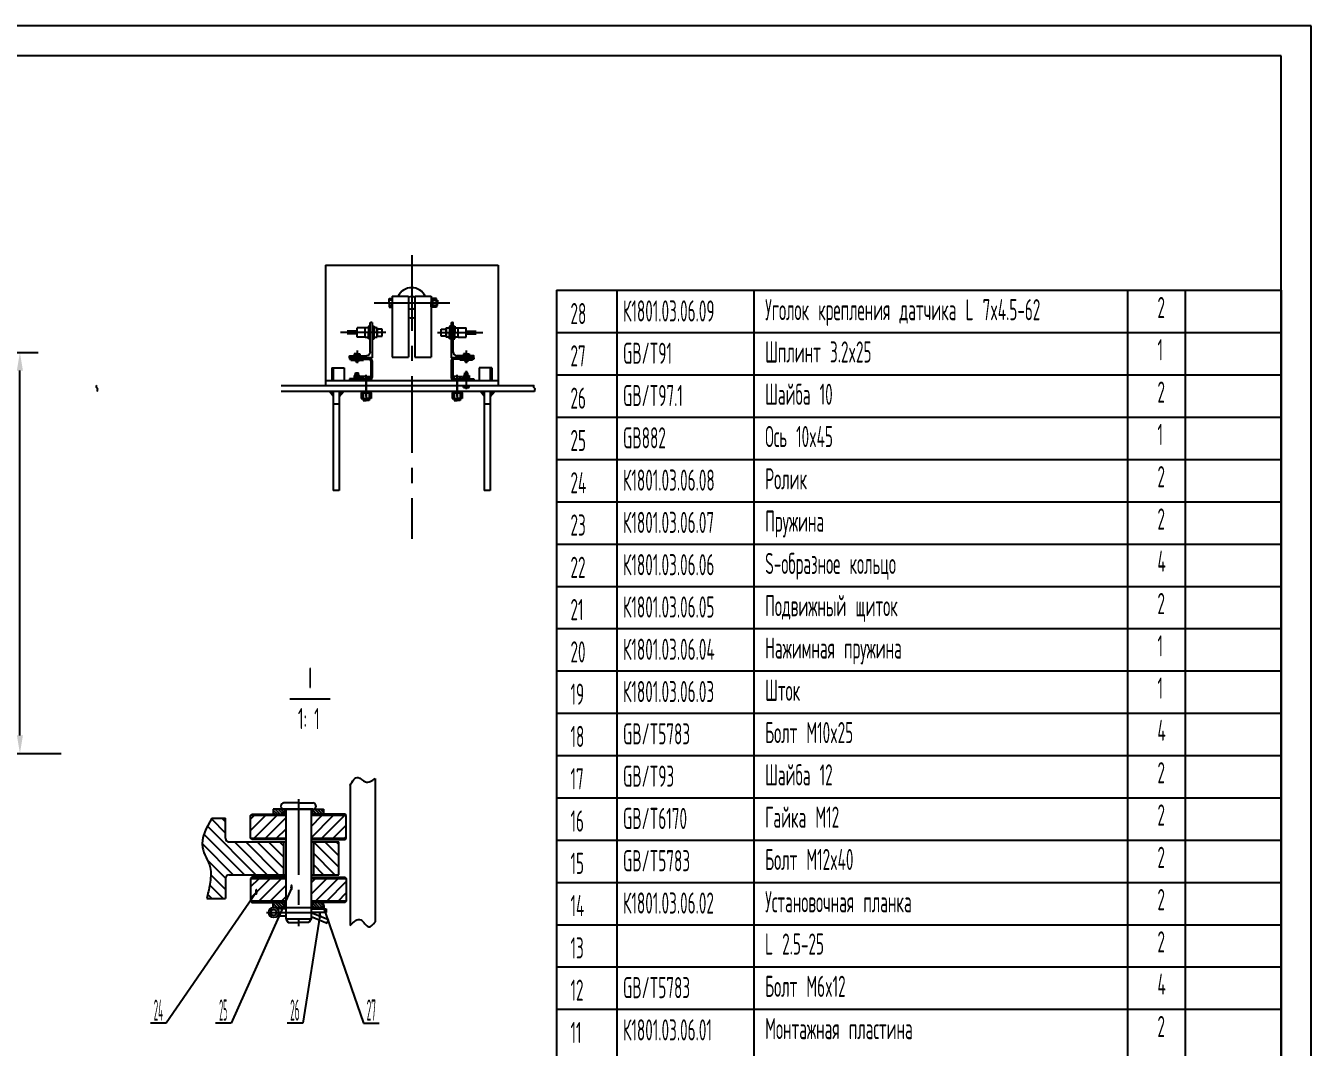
# Model space of a CAD drawing. Header units: millimetres. Extents: x -8556 to -3516, y 8246 to 11949.
# Drawn here: x -6070 to -3516, y 9920 to 11949 of the extents above; entities that cross this region are included whole.
import ezdxf
from ezdxf.enums import TextEntityAlignment as Align

# ---------------------------------------------------------------- set-up
doc = ezdxf.new("R2010")
doc.units = ezdxf.units.MM
doc.header["$LTSCALE"] = 120
for name, pattern in [('F', [0.75, 0.5, -0.25]), ('G', [2, 1.25, -0.25, 0.25, -0.25]), ('K', [2.5, 1.25, -0.25, 0.25, -0.25, 0.25, -0.25])]:
    doc.linetypes.add(name, pattern=pattern)
for name, color, linetype in [('01', 7, 'Continuous'), ('02', 1, 'Continuous'), ('04', 2, 'F'), ('05', 142, 'G'), ('07', 6, 'K'), ('08', 1, 'Continuous'), ('11', 3, 'Continuous')]:
    doc.layers.add(name, color=color, linetype=linetype)
doc.styles.add('HZLIB', font='TXT.shx', dxfattribs={"width": 0.5, "height": 42})
doc.styles.get("Standard").update_dxf_attribs({"font": 'isocp', "width": 0.707, "bigfont": 'intecad.shx'})
doc.dimstyles.new('INTE', dxfattribs={"dimscale": 12, "dimtxt": 3.5, "dimasz": 3, "dimexe": 3, "dimexo": 0, "dimgap": 1, "dimtad": 1, "dimdec": 1, "dimdsep": 46, "dimtxsty": 'Standard', "dimcen": 0, "dimclrd": 1, "dimclre": 1, "dimclrt": 3, "dimaunit": 1, "dimadec": 0, "dimazin": 0, "dimtfac": 1, "dimtdec": 1, "dimtmove": 0, "dimatfit": 0, "dimfxl": 0, "dimarcsym": 0})
pattern_1 = [(135, (-20984.964, 5069.4355), (-2.80633, -2.80633), [])]

# ---------------------------------------------------------------- blocks, each defined once
blk = doc.blocks.new('*U7')
at = {"layer": '01'}
for p, q in [((-8.4, 0), (-8.4, 8.9)), ((-8.4, 8.9), (0, 8.9)), ((-8.4, 5), (0, 5)), ((0, 8.9), (0, 0)), ((0, -8.9), (0, 0)), ((-8.4, 0), (-8.4, -8.9)), ((-8.4, -5), (0, -5)), ((-8.4, -8.9), (0, -8.9))]:
    blk.add_line(p, q, dxfattribs=at)
at = {"layer": '05'}
blk.add_line((-9.5, 0), (1.1, 0), dxfattribs=at)
blk = doc.blocks.new('*U8')
at = {"layer": '01'}
for p, q in [((-7.7, 2.6), (-7.7, 0)), ((0, 2.6), (-7.7, 2.6)), ((-7.7, 0), (0, 0)), ((0, 0), (-1.5, 2.6)), ((0, 2.6), (1.5, 0)), ((0, 2.6), (7.7, 2.6)), ((7.7, 0), (0, 0)), ((7.7, 2.6), (7.7, 0))]:
    blk.add_line(p, q, dxfattribs=at)
at = {"layer": '05'}
blk.add_line((0, 4.7), (0, -2.1), dxfattribs=at)
blk = doc.blocks.new('*U3')
at = {"layer": '01'}
for p, q in [((-10.8, 0), (-10.8, 10)), ((-10.8, 10), (0, 10)), ((-10.8, 6), (0, 6)), ((0, 10), (0, 0)), ((0, -10), (0, 0)), ((-10.8, 0), (-10.8, -10)), ((-10.8, -6), (0, -6)), ((-10.8, -10), (0, -10))]:
    blk.add_line(p, q, dxfattribs=at)
at = {"layer": '05'}
blk.add_line((-11.9, 0), (1.1, 0), dxfattribs=at)
blk = doc.blocks.new('*U4')
at = {"layer": '01'}
for p, q in [((-9.2, 3.1), (-9.2, 0)), ((0, 3.1), (-9.2, 3.1)), ((-9.2, 0), (0, 0)), ((0, 0), (-1.8, 3.1)), ((0, 3.1), (1.8, 0)), ((0, 3.1), (9.2, 3.1)), ((9.2, 0), (0, 0)), ((9.2, 3.1), (9.2, 0))]:
    blk.add_line(p, q, dxfattribs=at)
at = {"layer": '05'}
blk.add_line((0, 5.2), (0, -2.1), dxfattribs=at)
blk = doc.blocks.new('*U5')
at = {"layer": '01'}
for p, q in [((-5.2, 0), (-5.2, 5.5)), ((-5.2, 5.5), (0, 5.5)), ((-5.2, 3), (0, 3)), ((0, 5.5), (0, 0)), ((0, -5.5), (0, 0)), ((-5.2, 0), (-5.2, -5.5)), ((-5.2, -3), (0, -3)), ((-5.2, -5.5), (0, -5.5))]:
    blk.add_line(p, q, dxfattribs=at)
at = {"layer": '05'}
blk.add_line((-6.3, 0), (1.1, 0), dxfattribs=at)
blk = doc.blocks.new('*U6')
at = {"layer": '01'}
for p, q in [((-4.6, 1.6), (-4.6, 0)), ((0, 1.6), (-4.6, 1.6)), ((-4.6, 0), (0, 0)), ((0, 0), (-0.9, 1.6)), ((0, 1.6), (0.9, 0)), ((0, 1.6), (4.6, 1.6)), ((4.6, 0), (0, 0)), ((4.6, 1.6), (4.6, 0))]:
    blk.add_line(p, q, dxfattribs=at)
at = {"layer": '05'}
blk.add_line((0, 3.7), (0, -2.1), dxfattribs=at)
blk = doc.blocks.new('*U12')
at = {"layer": '01'}
for p, q in [((0, 70), (2.7, 70)), ((0, 70), (0, 0)), ((4, 11.5), (4, 68.7)), ((0, 0), (45, 0)), ((43.7, 4), (11.5, 4)), ((45, 0), (45, 2.7))]:
    blk.add_line(p, q, dxfattribs=at)
for centre, radius, start, end in [((2.7, 68.7), 1.32, 359.954, 90), ((11.5, 11.5), 7.5, 180, 270), ((43.7, 2.7), 1.32, 0, 89.9884)]:
    blk.add_arc(centre, radius, start, end, dxfattribs=at)
blk = doc.blocks.new('*D69')
at = {"layer": '08', "color": 1, "lineweight": -2}
for p, q in [((-6765.8, 11299.9), (-6046, 11299.9)), ((-6082, 10539.1), (-6082, 11263.9)), ((-6415.6, 10503.1), (-6046, 10503.1))]:
    blk.add_line(p, q, dxfattribs=at)
at = {"layer": '08', "color": 1}
for points in [[(-6088, 11263.9), (-6076, 11263.9), (-6082, 11299.9)], [(-6088, 10539.1), (-6076, 10539.1), (-6082, 10503.1)]]:
    blk.add_solid(points, dxfattribs=at)
at = {"layer": 'DEFPOINTS', "color": 0}
for p in [(-6765.8, 11299.9), (-6082, 11299.9), (-6415.6, 10503.1)]:
    blk.add_point(p, dxfattribs=at)
at = {"layer": '08', "color": 3, "insert": (-6115, 10901.5), "char_height": 42, "attachment_point": 5, "rotation": 90}
blk.add_mtext('796.8', dxfattribs=at)
blk = doc.blocks.new('*U78')
at = {"layer": '01'}
for points in [[(415, 292), (25, 292)], [(415, 5), (415, 292)]]:
    blk.add_lwpolyline(points, dxfattribs=at)
at = {"layer": '02'}
for points in [[(420, 297), (0, 297)], [(420, 0), (420, 297)]]:
    blk.add_lwpolyline(points, dxfattribs=at)

msp = doc.modelspace()

# ---------------------------------------------------------------- hatches: boundary and pattern name
at = {"layer": '01'}
h = msp.add_hatch(color=256, dxfattribs=at)
h.paths.add_polyline_path([(-5459.5, 11212.92), (-5459.5, 11222.32), (-5466.71, 11222.32)])
h.paths.add_polyline_path([(-5438.85, 11222.32), (-5447.5, 11222.32), (-5447.5, 11212.53)])
h = msp.add_hatch(color=256, dxfattribs=at)
h.paths.add_polyline_path([(-5159.5, 11212.92), (-5159.5, 11222.32), (-5166.71, 11222.32)])
h.paths.add_polyline_path([(-5138.85, 11222.32), (-5147.5, 11222.32), (-5147.5, 11212.53)])
at = {"layer": '02'}
h = msp.add_hatch(dxfattribs=at)
h.set_pattern_fill('LINE', color=256, scale=5, angle=135, style=0)
h.set_pattern_definition([(135, (-20984.964, 5069.435), (-11.22532, -11.22532), [])])
edge = h.paths.add_edge_path()
edge.add_arc((-5666.02, 10334.9), 7.5, 180, 270, ccw=False)
edge.add_line((-5673.52, 10334.9), (-5673.52, 10374.9))
edge.add_line((-5673.52, 10374.9), (-5700.47, 10374.9))
edge.add_spline(control_points=[(-5700.47, 10374.9), (-5711.65, 10355.21), (-5730.6, 10321.83), (-5699.85, 10280.57), (-5704.11, 10244.54), (-5708.55, 10224.33), (-5710.62, 10214.9)], knot_values=[0, 0, 0, 0, 61.2849283, 103.9119004, 137.2234846, 166.3637896, 166.3637896, 166.3637896, 166.3637896], degree=3, periodic=0)
edge.add_line((-5710.62, 10214.9), (-5673.52, 10214.9))
edge.add_line((-5673.52, 10214.9), (-5673.52, 10254.9))
edge.add_arc((-5666.02, 10254.9), 7.5, 90, 180, ccw=False)
edge.add_line((-5666.02, 10262.4), (-5558.52, 10262.4))
edge.add_line((-5558.52, 10262.4), (-5558.52, 10327.4))
edge.add_line((-5558.52, 10327.4), (-5666.02, 10327.4))
h.paths.add_polyline_path([(-5448.52, 10327.4), (-5498.52, 10327.4), (-5498.52, 10262.4), (-5448.52, 10262.4)])
h = msp.add_hatch(dxfattribs=at)
h.set_pattern_fill('LINE', color=256, scale=5, angle=45, style=0)
h.set_pattern_definition([(45, (-20984.964, 5069.435), (-11.22532, 11.22532), [])])
h.paths.add_polyline_path([(-5553.52, 10334.9), (-5553.52, 10379.9), (-5623.52, 10379.9), (-5623.52, 10334.9)])
h.paths.add_polyline_path([(-5433.52, 10334.9), (-5433.52, 10379.9), (-5503.52, 10379.9), (-5503.52, 10334.9)])
h.paths.add_polyline_path([(-5623.52, 10254.9), (-5623.52, 10209.9), (-5553.52, 10209.9), (-5553.52, 10254.9)])
h.paths.add_polyline_path([(-5503.52, 10254.9), (-5503.52, 10209.9), (-5433.52, 10209.9), (-5433.52, 10254.9)])
h = msp.add_hatch(dxfattribs=at)
h.set_pattern_fill('LINE', color=256, scale=1.25, angle=135, style=0)
h.set_pattern_definition(pattern_1)
h.paths.add_polyline_path([(-5556.02, 10382.4), (-5556.02, 10392.4), (-5578.52, 10392.4), (-5578.52, 10382.4)])
h.paths.add_polyline_path([(-5499.58, 10392.4, -0.0148041), (-5499.95, 10392.4), (-5501.02, 10392.4), (-5501.02, 10382.4), (-5478.52, 10382.4), (-5478.52, 10392.4)])
h = msp.add_hatch(dxfattribs=at)
h.set_pattern_fill('LINE', color=256, scale=1.25, angle=135, style=0)
h.set_pattern_definition(pattern_1)
h.paths.add_polyline_path([(-5556.02, 10197.4), (-5556.02, 10207.4), (-5578.52, 10207.4), (-5578.52, 10197.4)])
h.paths.add_polyline_path([(-5478.52, 10197.4), (-5478.52, 10207.4), (-5501.02, 10207.4), (-5501.02, 10197.4)])

# ---------------------------------------------------------------- linework, layer by layer
for p, q in [((-5016.01, 11423.19), (-5016.01, 8987.19)), ((-5016.01, 11423.19), (-3576.01, 11423.19)), ((-4896.01, 11423.19), (-4896.01, 8987.19)), ((-4623.64, 11423.19), (-4623.64, 8987.19)), ((-3880.92, 11423.19), (-3880.92, 8987.19)), ((-3766.44, 11423.19), (-3766.44, 8987.19)), ((-3576.01, 11423.19), (-3576.01, 8987.19)), ((-5016.01, 11339.19), (-3576.01, 11339.19)), ((-5016.01, 11255.19), (-3576.01, 11255.19)), ((-5016.01, 11171.19), (-3576.01, 11171.19)), ((-5016.01, 11087.19), (-3576.01, 11087.19)), ((-5016.01, 11003.19), (-3576.01, 11003.19)), ((-5016.01, 10919.19), (-3576.01, 10919.19)), ((-5016.01, 10835.19), (-3576.01, 10835.19)), ((-5016.01, 10751.19), (-3576.01, 10751.19)), ((-5016.01, 10667.19), (-3576.01, 10667.19)), ((-5016.01, 10583.19), (-3576.01, 10583.19)), ((-5016.01, 10499.19), (-3576.01, 10499.19)), ((-5016.01, 10415.19), (-3576.01, 10415.19)), ((-5016.01, 10331.19), (-3576.01, 10331.19)), ((-5016.01, 10247.19), (-3576.01, 10247.19)), ((-5016.01, 10163.19), (-3576.01, 10163.19)), ((-5016.01, 10079.19), (-3576.01, 10079.19)), ((-5016.01, 9995.19), (-3576.01, 9995.19))]:
    msp.add_line(p, q)
at = {"layer": '01'}
for p, q in [((-5475, 11473.32), (-5132, 11473.32)), ((-5475, 11473.32), (-5475, 11234.32)), ((-5132, 11473.32), (-5132, 11234.32)), ((-5348.4, 11407.21), (-5342, 11407.21)), ((-5348.4, 11398.32), (-5348.4, 11407.21)), ((-5342, 11403.32), (-5348.4, 11403.32)), ((-5348.4, 11398.32), (-5348.4, 11389.44)), ((-5342, 11393.32), (-5348.4, 11393.32)), ((-5342, 11411.32), (-5310, 11411.32)), ((-5342, 11407.21), (-5342, 11398.32)), ((-5342, 11389.44), (-5342, 11398.32)), ((-5297, 11411.32), (-5265, 11411.32)), ((-5254, 11403.32), (-5252, 11403.32)), ((-5254, 11393.32), (-5252, 11393.32)), ((-5252, 11403.32), (-5252, 11398.32)), ((-5252, 11393.32), (-5252, 11398.32)), ((-5348.4, 11389.44), (-5342, 11389.44)), ((-5412, 11297.32), (-5417.53, 11297.32)), ((-5417.53, 11297.32), (-5417.53, 11293.32)), ((-5415, 11293.32), (-5415, 11297.32)), ((-5412, 11297.32), (-5406.48, 11297.32)), ((-5409, 11293.32), (-5409, 11297.32)), ((-5406.48, 11297.32), (-5406.48, 11293.32)), ((-5200.53, 11297.32), (-5200.53, 11293.32)), ((-5195, 11297.32), (-5200.53, 11297.32)), ((-5198, 11293.32), (-5198, 11297.32)), ((-5195, 11297.32), (-5189.48, 11297.32)), ((-5192, 11293.32), (-5192, 11297.32)), ((-5189.48, 11297.32), (-5189.48, 11293.32)), ((-5462.5, 11269.32), (-5462.5, 11244.32)), ((-5437.5, 11269.32), (-5437.5, 11244.32)), ((-5427, 11289.32), (-5383, 11289.32)), ((-5427, 11289.32), (-5427, 11286.32)), ((-5427, 11286.32), (-5388, 11286.32)), ((-5424.5, 11284.32), (-5424.5, 11286.32)), ((-5424.5, 11284.32), (-5399.5, 11284.32)), ((-5415, 11284.32), (-5415, 11281.9)), ((-5415, 11281.9), (-5412, 11281.9)), ((-5409, 11281.9), (-5412, 11281.9)), ((-5409, 11284.32), (-5409, 11281.9)), ((-5399.5, 11284.32), (-5399.5, 11286.32)), ((-5385, 11283.32), (-5385, 11250.32)), ((-5382, 11283.32), (-5382, 11250.32)), ((-5342, 11290.32), (-5310, 11290.32)), ((-5297, 11290.32), (-5265, 11290.32)), ((-5225, 11283.32), (-5225, 11250.32)), ((-5180, 11289.32), (-5224, 11289.32)), ((-5222, 11283.32), (-5222, 11250.32)), ((-5180, 11286.32), (-5219, 11286.32)), ((-5207.5, 11284.32), (-5207.5, 11286.32)), ((-5182.5, 11284.32), (-5207.5, 11284.32)), ((-5198, 11284.32), (-5198, 11281.9)), ((-5198, 11281.9), (-5195, 11281.9)), ((-5192, 11281.9), (-5195, 11281.9)), ((-5192, 11284.32), (-5192, 11281.9)), ((-5182.5, 11284.32), (-5182.5, 11286.32)), ((-5180, 11289.32), (-5180, 11286.32)), ((-5169.5, 11269.32), (-5169.5, 11244.32)), ((-5144.5, 11269.32), (-5144.5, 11244.32)), ((-5427, 11247.32), (-5427, 11244.32)), ((-5415, 11254.12), (-5415, 11259.32)), ((-5415, 11259.32), (-5409, 11259.32)), ((-5409, 11254.12), (-5409, 11259.32)), ((-5394, 11251.82), (-5404.02, 11251.82)), ((-5404.02, 11251.82), (-5404.02, 11247.32)), ((-5404.02, 11244.32), (-5394, 11244.32)), ((-5400, 11247.32), (-5400, 11251.82)), ((-5394, 11251.82), (-5385, 11251.82)), ((-5383.99, 11244.32), (-5394, 11244.32)), ((-5388, 11247.32), (-5388, 11251.82)), ((-5383.99, 11245.86), (-5383.99, 11244.32)), ((-5223.02, 11245.86), (-5223.02, 11244.32)), ((-5223.02, 11244.32), (-5213, 11244.32)), ((-5213, 11251.82), (-5222, 11251.82)), ((-5219, 11247.32), (-5219, 11251.82)), ((-5213, 11251.82), (-5202.99, 11251.82)), ((-5202.99, 11244.32), (-5213, 11244.32)), ((-5207, 11247.32), (-5207, 11251.82)), ((-5202.99, 11251.82), (-5202.99, 11247.32)), ((-5192, 11259.32), (-5198, 11259.32)), ((-5198, 11254.12), (-5198, 11259.32)), ((-5192, 11254.12), (-5192, 11259.32)), ((-5180, 11247.32), (-5180, 11244.32)), ((-5563.07, 11234.32), (-5059.93, 11234.32)), ((-5059.68, 11222.32), (-5562.82, 11222.32)), ((-5475, 11234.32), (-5132, 11234.32)), ((-5459.5, 11212.92), (-5466.71, 11222.32)), ((-5447.5, 11212.53), (-5438.85, 11222.32)), ((-5200.53, 11230.32), (-5200.53, 11234.32)), ((-5200.53, 11230.32), (-5189.48, 11230.32)), ((-5198, 11234.32), (-5198, 11230.32)), ((-5192, 11234.32), (-5192, 11230.32)), ((-5189.48, 11230.32), (-5189.48, 11234.32)), ((-5159.5, 11212.92), (-5166.71, 11222.32)), ((-5147.5, 11212.53), (-5138.85, 11222.32)), ((-5447.5, 11197.32), (-5459.5, 11197.32)), ((-5400, 11208.42), (-5400, 11204.32)), ((-5400, 11204.32), (-5394, 11204.32)), ((-5388, 11204.32), (-5394, 11204.32)), ((-5388, 11208.42), (-5388, 11204.32)), ((-5219, 11208.42), (-5219, 11204.32)), ((-5219, 11204.32), (-5213, 11204.32)), ((-5207, 11204.32), (-5213, 11204.32)), ((-5207, 11208.42), (-5207, 11204.32)), ((-5147.5, 11197.32), (-5159.5, 11197.32)), ((-5447.5, 11025.32), (-5459.5, 11025.32)), ((-5147.5, 11025.32), (-5159.5, 11025.32)), ((-5465.78, 10611.1), (-5545.78, 10611.1)), ((-5528.52, 10404.9), (-5557.27, 10404.9)), ((-5528.52, 10404.9), (-5499.77, 10404.9)), ((-5673.52, 10334.9), (-5673.52, 10374.9)), ((-5623.52, 10379.9), (-5621.02, 10382.4)), ((-5623.52, 10334.9), (-5623.52, 10379.9)), ((-5553.52, 10379.9), (-5623.52, 10379.9)), ((-5621.02, 10382.4), (-5553.52, 10382.4)), ((-5528.52, 10392.4), (-5578.52, 10392.4)), ((-5578.52, 10392.4), (-5578.52, 10382.4)), ((-5578.52, 10382.4), (-5553.52, 10382.4)), ((-5557, 10392.4), (-5528.52, 10392.4)), ((-5556.02, 10392.4), (-5556.02, 10382.4)), ((-5553.52, 10392.4), (-5553.52, 10197.4)), ((-5528.52, 10392.4), (-5478.52, 10392.4)), ((-5500.03, 10392.4), (-5528.52, 10392.4)), ((-5503.52, 10392.4), (-5503.52, 10197.4)), ((-5436.02, 10382.4), (-5503.52, 10382.4)), ((-5433.52, 10379.9), (-5503.52, 10379.9)), ((-5501.02, 10392.4), (-5501.02, 10382.4)), ((-5478.52, 10392.4), (-5478.52, 10382.4)), ((-5433.52, 10379.9), (-5436.02, 10382.4)), ((-5433.52, 10334.9), (-5433.52, 10379.9)), ((-5623.52, 10334.9), (-5553.52, 10334.9)), ((-5621.02, 10332.4), (-5623.52, 10334.9)), ((-5553.52, 10332.4), (-5621.02, 10332.4)), ((-5558.52, 10327.4), (-5558.52, 10262.4)), ((-5503.52, 10334.9), (-5433.52, 10334.9)), ((-5503.52, 10332.4), (-5436.02, 10332.4)), ((-5498.52, 10327.4), (-5498.52, 10262.4)), ((-5448.52, 10262.4), (-5448.52, 10327.4)), ((-5436.02, 10332.4), (-5433.52, 10334.9)), ((-5621.02, 10257.4), (-5623.52, 10254.9)), ((-5623.52, 10254.9), (-5553.52, 10254.9)), ((-5623.52, 10254.9), (-5623.52, 10209.9)), ((-5553.52, 10257.4), (-5621.02, 10257.4)), ((-5553.52, 10262.4), (-5553.52, 10257.4)), ((-5503.52, 10262.4), (-5503.52, 10257.4)), ((-5503.52, 10257.4), (-5436.02, 10257.4)), ((-5503.52, 10254.9), (-5433.52, 10254.9)), ((-5436.02, 10257.4), (-5433.52, 10254.9)), ((-5433.52, 10254.9), (-5433.52, 10209.9)), ((-5553.52, 10209.9), (-5623.52, 10209.9)), ((-5623.52, 10209.9), (-5621.02, 10207.4)), ((-5621.02, 10207.4), (-5553.52, 10207.4)), ((-5578.52, 10197.4), (-5578.52, 10207.4)), ((-5578.52, 10207.4), (-5553.52, 10207.4)), ((-5578.52, 10197.4), (-5478.52, 10197.4)), ((-5556.02, 10207.4), (-5556.02, 10197.4)), ((-5553.52, 10197.4), (-5553.52, 10174.9)), ((-5433.52, 10209.9), (-5503.52, 10209.9)), ((-5436.02, 10207.4), (-5503.52, 10207.4)), ((-5478.52, 10207.4), (-5503.52, 10207.4)), ((-5503.52, 10197.4), (-5503.52, 10174.9)), ((-5501.02, 10207.4), (-5501.02, 10197.4)), ((-5478.52, 10197.4), (-5478.52, 10207.4)), ((-5433.52, 10209.9), (-5436.02, 10207.4)), ((-5553.52, 10174.9), (-5549.19, 10167.4)), ((-5549.19, 10167.4), (-5528.52, 10167.4)), ((-5507.85, 10167.4), (-5528.52, 10167.4)), ((-5503.52, 10174.9), (-5507.85, 10167.4))]:
    msp.add_line(p, q, dxfattribs=at)
at = {"layer": '01', "color": 7, "linetype": 'Continuous'}
for p, q in [((-5342, 11411.32), (-5342, 11290.32)), ((-5310, 11411.32), (-5310, 11290.32)), ((-5297, 11411.32), (-5297, 11290.32)), ((-5265, 11411.32), (-5265, 11290.32)), ((-5462.5, 11269.32), (-5437.5, 11269.32)), ((-5144.5, 11269.32), (-5169.5, 11269.32)), ((-5475, 11244.32), (-5132, 11244.32)), ((-5388, 11247.32), (-5427, 11247.32)), ((-5219, 11247.32), (-5180, 11247.32)), ((-5459.5, 11222.32), (-5459.5, 11025.32)), ((-5447.5, 11222.32), (-5447.5, 11025.32)), ((-5159.5, 11222.32), (-5159.5, 11025.32)), ((-5147.5, 11222.32), (-5147.5, 11025.32)), ((-5376.02, 10453.41), (-5376.02, 10168.7)), ((-5426.02, 10439.66), (-5426.02, 10161.46)), ((-5700.47, 10374.9), (-5673.52, 10374.9)), ((-5666.02, 10327.4), (-5553.52, 10327.4)), ((-5503.52, 10327.4), (-5448.52, 10327.4)), ((-5673.52, 10254.9), (-5673.52, 10214.9)), ((-5666.02, 10262.4), (-5553.52, 10262.4)), ((-5503.52, 10262.4), (-5448.52, 10262.4)), ((-5710.62, 10214.9), (-5673.52, 10214.9)), ((-5553.52, 10194.9), (-5571.03, 10194.9)), ((-5503.52, 10194.9), (-5473.3, 10194.9)), ((-5473.3, 10194.9), (-5473.3, 10187.4)), ((-5553.52, 10179.9), (-5571.03, 10179.9)), ((-5567.64, 10187.4), (-5553.52, 10187.4)), ((-5553.52, 10174.9), (-5503.52, 10174.9)), ((-5473.3, 10187.4), (-5503.52, 10187.4)), ((-5503.52, 10187.4), (-5468.51, 10173.47)), ((-5503.52, 10179.32), (-5471.28, 10166.5)), ((-5471.28, 10166.5), (-5468.51, 10173.47))]:
    msp.add_line(p, q, dxfattribs=at)
for radius in [10, 5.82]:
    msp.add_circle((-5577.64, 10187.4), radius, dxfattribs=at)
at = {"layer": '01'}
for centre, radius, start, end in [((-5303.5, 11398.32), 30, 25.67929, 154.32071), ((-5303.5, 11398.32), 12.5, 58.66775, 121.33225), ((-5303.5, 11398.32), 12.5, 238.66775, 301.33225), ((-5303.5, 11398.32), 30, 257.48667, 282.51333), ((-5388, 11283.32), 6, 0, 90), ((-5388, 11283.32), 3, 0, 90), ((-5219, 11283.32), 6, 90, 180), ((-5219, 11283.32), 3, 90, 180), ((-5388, 11250.32), 6, 270, 0), ((-5388, 11250.32), 3, 270, 0), ((-5219, 11250.32), 6, 180, 270), ((-5219, 11250.32), 3, 180, 270), ((-5557, 10398.65), 6.25, 92.39771, 270), ((-5499.77, 10398.64), 6.25, 267.6015, 89.99974), ((-5666.02, 10334.9), 7.5, 180, 270)]:
    msp.add_arc(centre, radius, start, end, dxfattribs=at)
at = {"layer": '01', "color": 7, "linetype": 'Continuous'}
msp.add_arc((-5666.02, 10254.9), 7.5, 90, 180, dxfattribs=at)
at = {"layer": '02'}
for p, q in [((-5252, 11402.32), (-5254, 11402.32)), ((-5252, 11394.32), (-5254, 11394.32)), ((-5414, 11281.9), (-5414, 11284.32)), ((-5410, 11281.9), (-5410, 11284.32)), ((-5197, 11281.9), (-5197, 11284.32)), ((-5193, 11281.9), (-5193, 11284.32)), ((-5414, 11259.32), (-5414, 11254.12)), ((-5410, 11259.32), (-5410, 11254.12)), ((-5197, 11259.32), (-5197, 11254.12)), ((-5193, 11259.32), (-5193, 11254.12)), ((-5398.8, 11204.32), (-5398.8, 11208.42)), ((-5389.2, 11204.32), (-5389.2, 11208.42)), ((-5217.8, 11204.32), (-5217.8, 11208.42)), ((-5208.2, 11204.32), (-5208.2, 11208.42)), ((-5612.32, 10227.04), (-5791.36, 9967.51)), ((-5542.36, 10235.78), (-5662.41, 9967.51)), ((-5478.52, 10197.4), (-5399.25, 9967.51)), ((-5486.01, 10180.43), (-5520.09, 9967.51)), ((-5791.36, 9967.51), (-5822.36, 9967.51)), ((-5662.41, 9967.51), (-5693.41, 9967.51)), ((-5520.09, 9967.51), (-5551.09, 9967.51)), ((-5399.25, 9967.51), (-5368.25, 9967.51))]:
    msp.add_line(p, q, dxfattribs=at)
for points in [[(-5929.15, 11234.32), (-5930.62, 11230.7), (-5928.21, 11228.37), (-5928.44, 11225.26), (-5928.91, 11222.32)], [(-5059.93, 11234.32), (-5061.39, 11230.7), (-5058.98, 11228.37), (-5059.21, 11225.26), (-5059.68, 11222.32)], [(-5426.02, 10439.66), (-5409.97, 10455.58), (-5395.48, 10446.9), (-5376.02, 10453.41)], [(-5700.47, 10374.9), (-5719.31, 10316.58), (-5704.1, 10276.76), (-5704.82, 10243.45), (-5710.62, 10214.9)], [(-5426.02, 10161.46), (-5404.88, 10173.05), (-5388.94, 10158.57), (-5376.02, 10168.7)]]:
    msp.add_spline(points, degree=3, dxfattribs=at)
at = {"layer": '04', "color": 2, "linetype": 'F'}
for p, q in [((-5459.5, 11269.32), (-5459.5, 11244.32)), ((-5147.5, 11269.32), (-5147.5, 11244.32))]:
    msp.add_line(p, q, dxfattribs=at)
at = {"layer": '05'}
for p, q in [((-5303.5, 11492.87), (-5303.5, 11214.81)), ((-5377.8, 11398.32), (-5224.39, 11398.32)), ((-5345.07, 11398.32), (-5242.06, 11398.32)), ((-5354.71, 11339.32), (-5445.14, 11339.32)), ((-5252.29, 11339.32), (-5161.87, 11339.32)), ((-5412, 11303.6), (-5412, 11278.36)), ((-5412, 11292.86), (-5412, 11282.99)), ((-5195, 11303.6), (-5195, 11278.36)), ((-5195, 11292.86), (-5195, 11282.99)), ((-5394, 11223.31), (-5394, 11255.26)), ((-5394, 11252.41), (-5394, 11220.26)), ((-5394, 11212.2), (-5394, 11243.14)), ((-5303.5, 11250.43), (-5303.5, 10929.52)), ((-5213, 11223.31), (-5213, 11255.26)), ((-5213, 11223.31), (-5213, 11255.26)), ((-5213, 11252.41), (-5213, 11220.26)), ((-5213, 11212.2), (-5213, 11243.14)), ((-5195, 11263.56), (-5195, 11227.13)), ((-5528.52, 10412.4), (-5528.52, 10159.9)), ((-5591.73, 10187.4), (-5500.39, 10187.4))]:
    msp.add_line(p, q, dxfattribs=at)
at = {"layer": '05', "color": 142, "linetype": 'G'}
msp.add_line((-7812.1, 10503.11), (-5999.82, 10503.11), dxfattribs=at)
at = {"layer": '07', "color": 6, "linetype": 'K'}
for p, q in [((-5412, 11342.07), (-5431.66, 11342.07)), ((-5195, 11342.07), (-5175.35, 11342.07)), ((-5412, 11336.58), (-5431.66, 11336.58)), ((-5195, 11336.58), (-5175.35, 11336.58))]:
    msp.add_line(p, q, dxfattribs=at)
at = {"layer": '07'}
for p, q in [((-5412, 11330.32), (-5412, 11348.32)), ((-5389.37, 11348.32), (-5412, 11348.32)), ((-5396, 11330.32), (-5396, 11348.32)), ((-5386, 11352.16), (-5389.37, 11352.16)), ((-5389.37, 11352.16), (-5389.37, 11339.32)), ((-5382, 11352.16), (-5378.4, 11352.16)), ((-5378.4, 11352.16), (-5378.4, 11339.32)), ((-5372, 11348.32), (-5378.4, 11348.32)), ((-5372, 11348.32), (-5372, 11330.32)), ((-5372, 11330.32), (-5372, 11348.32)), ((-5362, 11346.32), (-5372, 11346.32)), ((-5362, 11332.32), (-5362, 11346.32)), ((-5245, 11346.32), (-5235, 11346.32)), ((-5245, 11332.32), (-5245, 11346.32)), ((-5235, 11330.32), (-5235, 11348.32)), ((-5235, 11348.32), (-5235, 11330.32)), ((-5235, 11348.32), (-5228.6, 11348.32)), ((-5228.6, 11352.16), (-5228.6, 11339.32)), ((-5225, 11352.16), (-5228.6, 11352.16)), ((-5221, 11352.16), (-5217.64, 11352.16)), ((-5217.64, 11352.16), (-5217.64, 11339.32)), ((-5217.64, 11348.32), (-5195, 11348.32)), ((-5211, 11330.32), (-5211, 11348.32)), ((-5195, 11330.32), (-5195, 11348.32)), ((-5396, 11330.32), (-5412, 11330.32)), ((-5396, 11330.32), (-5389.37, 11330.32)), ((-5389.37, 11326.48), (-5389.37, 11339.32)), ((-5386, 11326.48), (-5389.37, 11326.48)), ((-5382, 11326.48), (-5378.4, 11326.48)), ((-5378.4, 11326.48), (-5378.4, 11339.32)), ((-5378.4, 11330.32), (-5372, 11330.32)), ((-5372, 11332.32), (-5362, 11332.32)), ((-5235, 11332.32), (-5245, 11332.32)), ((-5228.6, 11330.32), (-5235, 11330.32)), ((-5228.6, 11326.48), (-5228.6, 11339.32)), ((-5225, 11326.48), (-5228.6, 11326.48)), ((-5221, 11326.48), (-5217.64, 11326.48)), ((-5217.64, 11326.48), (-5217.64, 11339.32)), ((-5211, 11330.32), (-5217.64, 11330.32)), ((-5211, 11330.32), (-5195, 11330.32))]:
    msp.add_line(p, q, dxfattribs=at)

# ---------------------------------------------------------------- block references
at = {"layer": '01', "xscale": -1}
msp.add_blockref('*U12', (-5382, 11289.32), dxfattribs=at)
at = {"layer": '01'}
msp.add_blockref('*U12', (-5225, 11289.32), dxfattribs=at)
at = {"layer": '02'}
for name, p, rotation in [('*U8', (-5265, 11398.32), 270), ('*U7', (-5262.4, 11398.32), 180)]:
    msp.add_blockref(name, p, dxfattribs=dict(at, rotation=rotation))
at = {"layer": '05', "xscale": 12, "yscale": 12, "zscale": 12}
msp.add_blockref('*U78', (-8556.01, 8384.72), dxfattribs=at)
at = {"layer": '07', "rotation": 270}
for name, p in [('*U5', (-5412, 11248.92)), ('*U3', (-5394, 11208.42))]:
    msp.add_blockref(name, p, dxfattribs=at)
at = {"layer": '07'}
for name, p in [('*U6', (-5412, 11247.32)), ('*U4', (-5394, 11219.22))]:
    msp.add_blockref(name, p, dxfattribs=at)
at = {"layer": '07', "xscale": -1, "rotation": 90}
for name, p in [('*U5', (-5195, 11248.92)), ('*U3', (-5213, 11208.42))]:
    msp.add_blockref(name, p, dxfattribs=at)
at = {"layer": '07', "xscale": -1}
for name, p in [('*U6', (-5195, 11247.32)), ('*U4', (-5213, 11219.22))]:
    msp.add_blockref(name, p, dxfattribs=at)

# ---------------------------------------------------------------- texts
at = {"style": 'HZLIB', "width": 0.5}
for s, p in [('28', (-4988.01, 11355.99)), ('К1801.03.06.09', (-4883.69, 11361.17)), ('Уголок крепления датчика L 7x4.5-62', (-4601.21, 11363.72)), ('2', (-3821.68, 11367.99)), ('GB/T91', (-4883.69, 11277.17)), ('Шплинт 3.2x25', (-4601.21, 11279.72)), ('1', (-3821.68, 11283.99)), ('27', (-4988.01, 11271.99)), ('2', (-3821.68, 11199.99)), ('26', (-4988.01, 11187.99)), ('GB/T97.1', (-4883.69, 11193.17)), ('Шайба 10', (-4601.21, 11195.72)), ('25', (-4988.01, 11103.99)), ('GB882', (-4883.69, 11109.17)), ('Ось 10x45', (-4601.21, 11111.72)), ('1', (-3821.68, 11115.99)), ('24', (-4988.01, 11019.99)), ('К1801.03.06.08', (-4883.69, 11025.17)), ('Ролик', (-4601.21, 11027.72)), ('2', (-3821.68, 11031.99)), ('Пружина', (-4601.21, 10943.72)), ('2', (-3821.68, 10947.99)), ('23', (-4988.01, 10935.99)), ('К1801.03.06.07', (-4883.69, 10941.17)), ('22', (-4988.01, 10851.99)), ('К1801.03.06.06', (-4883.69, 10857.17)), ('S-образное кольцо', (-4601.21, 10859.72)), ('4', (-3821.68, 10863.99)), ('21', (-4988.01, 10767.99)), ('К1801.03.06.05', (-4883.69, 10773.17)), ('Подвижный щиток', (-4601.21, 10775.72)), ('2', (-3821.68, 10779.99)), ('К1801.03.06.04', (-4883.69, 10689.17)), ('Нажимная пружина', (-4601.21, 10691.72)), ('1', (-3821.68, 10695.99)), ('20', (-4988.01, 10683.99)), ('1', (-3821.68, 10611.99)), ('19', (-4988.01, 10599.99)), ('К1801.03.06.03', (-4883.69, 10605.17)), ('Шток', (-4601.21, 10607.72)), ('18', (-4988.01, 10515.99)), ('GB/T5783', (-4883.69, 10521.17)), ('Болт M10x25', (-4601.21, 10523.72)), ('4', (-3821.68, 10527.99)), ('17', (-4988.01, 10431.99)), ('GB/T93', (-4883.69, 10437.17)), ('Шайба 12', (-4601.21, 10439.72)), ('2', (-3821.68, 10443.99)), ('Гайка M12', (-4601.21, 10355.72)), ('2', (-3821.68, 10359.99)), ('16', (-4988.01, 10347.99)), ('GB/T6170', (-4883.69, 10353.17)), ('15', (-4988.01, 10263.99)), ('GB/T5783', (-4883.69, 10269.17)), ('Болт M12x40', (-4601.21, 10271.72)), ('2', (-3821.68, 10275.99)), ('14', (-4988.01, 10179.99)), ('К1801.03.06.02', (-4883.69, 10185.17)), ('Установочная планка', (-4601.21, 10187.72)), ('2', (-3821.68, 10191.99)), ('L 2.5-25', (-4601.21, 10103.72)), ('2', (-3821.68, 10107.99)), ('13', (-4988.01, 10095.99)), ('4', (-3821.68, 10023.99)), ('12', (-4988.01, 10011.99)), ('GB/T5783', (-4883.69, 10017.17)), ('Болт M6x12', (-4601.21, 10019.72)), ('11', (-4988.01, 9927.99)), ('К1801.03.06.01', (-4883.69, 9933.17)), ('Монтажная пластина', (-4601.21, 9935.72)), ('2', (-3821.68, 9939.99))]:
    msp.add_text(s, height=42, dxfattribs=at).set_placement(p)
at = {"layer": '02', "width": 0.605172}
for p, p2 in [((-5615.32, 10222.04), (-5609.32, 10222.04)), ((-5545.36, 10230.78), (-5539.36, 10230.78)), ((-5481.52, 10192.4), (-5475.52, 10192.4)), ((-5489.01, 10175.43), (-5483.01, 10175.43))]:
    msp.add_text('\\M+5A1F1', height=10, dxfattribs=at).set_placement(p, p2, align=Align.FIT)
at = {"layer": '05', "insert": (-5509.58, 10674.31), "char_height": 42, "attachment_point": 1}
msp.add_mtext('{\\C3;I}', dxfattribs=at)
at = {"layer": '11', "width": 0.580322}
msp.add_text('1: 1', height=42.073, dxfattribs=at).set_placement((-5507.92, 10551.41), align=Align.CENTER)
at = {"layer": '11'}
for s, width, p, p2 in [('24', 0.327474, (-5816.16, 9972.51), (-5797.56, 9972.51)), ('25', 0.298009, (-5686, 9972.51), (-5669.81, 9972.51)), ('26', 0.340172, (-5544.89, 9972.51), (-5526.29, 9972.51)), ('27', 0.353672, (-5393.05, 9972.51), (-5374.45, 9972.51))]:
    msp.add_text(s, height=42.073, dxfattribs=dict(at, width=width)).set_placement(p, p2, align=Align.FIT)

# ---------------------------------------------------------------- dimensions: what is measured, and where the dimension line sits
at = {"layer": '08'}
dim = msp.add_linear_dim(base=(-6081.98, 11299.91), p1=(-6415.59, 10503.11), p2=(-6765.84, 11299.91), angle=90, dimstyle='INTE', dxfattribs=at)
dim.commit()
dim.dimension.update_dxf_attribs({"geometry": '*D69', "text_midpoint": (-6114.98, 10901.51)})

doc.saveas('drawing.dxf')
